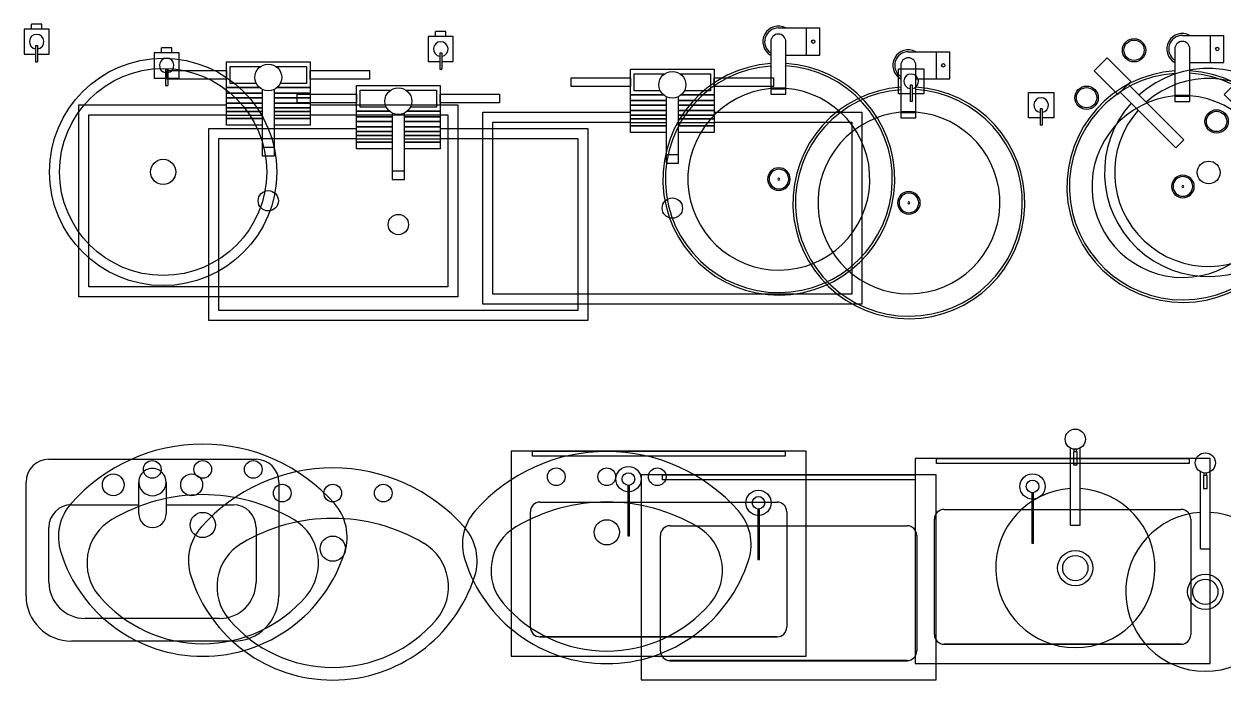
# Model space of a CAD drawing. Header units: inches. Extents: x -610279 to 716273, y -3458896 to 18603.
# Drawn here: x 189 to 2563, y 13097 to 14396 of the extents above; entities that cross this region are included whole.
import ezdxf

# ---------------------------------------------------------------- set-up
doc = ezdxf.new("R2010")
doc.units = ezdxf.units.IN
doc.layers.add('6.Furniture', color=2, linetype='Continuous')
doc.layers.add('freecads.com', color=7, linetype='Continuous')
doc.styles.add('PL-01$0$Standard', font='ARIALN.TTF')

# ---------------------------------------------------------------- blocks, each defined once
blk = doc.blocks.new('bathroom blocks')
for p, q in [((-434.5, 12970.3), (-24.5, 12970.3)), ((-479.5, 12700.3), (-479.5, 12925.3)), ((-256.5, 12862.3), (-256.5, 12925.3)), ((-202.5, 12925.3), (-202.5, 12862.3)), ((20.5, 12925.3), (20.5, 12812.8)), ((-389.5, 12880.3), (-256.5, 12880.3)), ((-202.5, 12880.3), (-69.5, 12880.3)), ((-434.5, 12727.3), (-434.5, 12835.3)), ((-24.5, 12835.3), (-24.5, 12727.3)), ((20.5, 12812.8), (20.5, 12700.3)), ((-96.5, 12655.3), (-362.5, 12655.3)), ((-69.5, 12610.3), (-389.5, 12610.3))]:
    blk.add_line(p, q)
for centre in [(-307, 12919.9), (-151.9, 12919.9)]:
    blk.add_circle(centre, 21.6)
for centre, radius, start, end in [((-434.5, 12925.3), 45, 90, 180), ((-24.5, 12925.3), 45, 0, 90), ((-229.5, 12925.3), 27, 360, 180.0005), ((-229.5, 12925.3), 27, 180.0005, 0), ((-389.5, 12835.3), 45, 90, 180), ((-69.5, 12835.3), 45, 0, 90), ((-229.5, 12862.3), 27, 180, 0), ((-362.5, 12727.3), 72, 180, 270), ((-96.5, 12727.3), 72, 270, 0), ((-389.5, 12700.3), 90, 180, 270), ((-69.5, 12700.3), 90, 270, 0)]:
    blk.add_arc(centre, radius, start, end)
at = {"layer": 'freecads.com'}
for p, q in [((350.8, 13817.5), (330.8, 13817.5)), ((330.8, 13807.5), (330.8, 13817.5)), ((350.8, 13807.5), (350.8, 13817.5)), ((1808.1, 13809.6), (1890.3, 13809.6)), ((1864, 13755.6), (1864, 13809.6)), ((1890.3, 13755.6), (1890.3, 13809.6)), ((338.8, 13775.2, 7212.1), (338.8, 13742.5)), ((338.8, 13775.2, 7212.1), (342.8, 13775.2, 7212.1)), ((342.8, 13775.2, 7212.1), (342.8, 13742.5)), ((1823.1, 13755.6), (1890.3, 13755.6)), ((2432.8, 13724.6), (2458.8, 13750.6)), ((2458.8, 13750.6), (2505.7, 13703.7)), ((338.8, 13742.5), (342.8, 13742.5)), ((599.1, 13708.3), (599.1, 13725.4)), ((599.1, 13725.4), (716.6, 13725.4)), ((716.6, 13617.5), (716.6, 13742.5)), ((716.6, 13742.5), (881.6, 13742.5)), ((716.6, 13725.4), (716.6, 13708.3)), ((723.7, 13699.9), (723.7, 13733.7)), ((723.7, 13733.7), (784.4, 13733.7)), ((813.8, 13733.7), (874.5, 13733.7)), ((874.5, 13733.7), (874.5, 13699.9)), ((881.6, 13742.5), (881.6, 13617.5)), ((881.6, 13708.3), (881.6, 13725.4)), ((881.6, 13725.4), (999.1, 13725.4)), ((999.1, 13725.4), (999.1, 13708.3)), ((2045.7, 13679), (2045.7, 13729)), ((2045.7, 13729), (2095.7, 13729)), ((2095.7, 13729), (2095.7, 13679)), ((2479.8, 13677.7), (2432.8, 13724.6)), ((2505.7, 13703.7), (2474.5, 13734.9)), ((716.6, 13708.3), (599.1, 13708.3)), ((775.3, 13699.9), (723.7, 13699.9)), ((874.5, 13699.9), (822.9, 13699.9)), ((999.1, 13708.3), (881.6, 13708.3)), ((2505.7, 13703.7), (2479.8, 13677.7)), ((716.6, 13691.8), (781.5, 13691.8)), ((716.6, 13680.7), (787.1, 13680.7)), ((787.1, 13688), (787.1, 13556.7)), ((811.1, 13556.7), (811.1, 13688)), ((811.1, 13680.7), (881.6, 13680.7)), ((816.7, 13691.8), (881.6, 13691.8)), ((1793.1, 13691.1), (1823.1, 13691.1)), ((1793.1, 13689.1), (1823.1, 13689.1)), ((2068.7, 13679), (2045.7, 13679)), ((2068.7, 13696.7, 7212.1), (2068.7, 13664)), ((2072.7, 13696.7, 7212.1), (2068.7, 13696.7, 7212.1)), ((2072.7, 13696.7, 7212.1), (2072.7, 13664)), ((2095.7, 13679), (2072.7, 13679)), ((2594.6, 13572.6), (2484.6, 13682.6)), ((2610.5, 13588.5), (2500.5, 13698.5)), ((424.1, 13277.5), (424.1, 13657.5)), ((424.1, 13657.5), (716.6, 13657.5)), ((716.6, 13671.3), (787.1, 13671.3)), ((716.6, 13661.1), (787.1, 13661.1)), ((716.6, 13651.7), (787.1, 13651.7)), ((811.1, 13671.3), (881.6, 13671.3)), ((811.1, 13661.1), (881.6, 13661.1)), ((811.1, 13651.7), (881.6, 13651.7)), ((881.6, 13657.5), (1174.1, 13657.5)), ((1174.1, 13657.5), (1174.1, 13277.5)), ((2072.7, 13664), (2068.7, 13664)), ((444.1, 13297.5), (444.1, 13637.5)), ((444.1, 13637.5), (716.6, 13637.5)), ((716.6, 13644), (787.1, 13644)), ((716.6, 13630.3), (787.1, 13630.3)), ((811.1, 13644), (881.6, 13644)), ((811.1, 13630.3), (881.6, 13630.3)), ((881.6, 13637.5), (1154.1, 13637.5)), ((1154.1, 13637.5), (1154.1, 13297.5)), ((787.1, 13617.5), (716.6, 13617.5)), ((881.6, 13617.5), (811.1, 13617.5)), ((2610.5, 13588.5), (2594.6, 13572.6)), ((787.1, 13573.9), (811.1, 13573.9)), ((787.1, 13556.7), (811.1, 13556.7)), ((1154.1, 13297.5), (444.1, 13297.5)), ((1174.1, 13277.5), (424.1, 13277.5)), ((2386.4, 12825.5), (2386.4, 12977.8)), ((2399.4, 12970.5), (2392, 12970.5)), ((2392, 12970.5), (2392, 12944.7)), ((2393.2, 12970.5), (2393.2, 12975.7)), ((2398.2, 12970.5), (2398.2, 12975.7)), ((2399.4, 12944.7), (2399.4, 12970.5)), ((2405.1, 12825.5), (2405.1, 12977.8)), ((2392, 12944.7), (2399.4, 12944.7)), ((2386.4, 12825.5), (2405.1, 12825.5))]:
    blk.add_line(p, q, dxfattribs=at)
at = {"layer": 'freecads.com', "ltscale": 1.5}
for p, q in [((716.6, 13617.5), (716.6, 13742.5)), ((716.6, 13742.5), (881.6, 13742.5)), ((881.6, 13742.5), (881.6, 13617.5)), ((781.5, 13691.8), (716.6, 13691.8)), ((787.1, 13680.7), (716.6, 13680.7)), ((881.6, 13680.7), (811.1, 13680.7)), ((881.6, 13691.8), (816.7, 13691.8)), ((787.1, 13671.3), (716.6, 13671.3)), ((787.1, 13661.1), (716.6, 13661.1)), ((787.1, 13651.7), (716.6, 13651.7)), ((881.6, 13671.3), (811.1, 13671.3)), ((881.6, 13661.1), (811.1, 13661.1)), ((881.6, 13651.7), (811.1, 13651.7)), ((787.1, 13644), (716.6, 13644)), ((787.1, 13636.3), (716.6, 13636.3)), ((787.1, 13630.3), (716.6, 13630.3)), ((881.6, 13644), (811.1, 13644)), ((881.6, 13636.3), (811.1, 13636.3)), ((881.6, 13630.3), (811.1, 13630.3)), ((787.1, 13617.5), (716.6, 13617.5)), ((787.1, 13617.5), (716.6, 13617.5)), ((881.6, 13617.5), (811.1, 13617.5)), ((881.6, 13617.5), (811.1, 13617.5))]:
    blk.add_line(p, q, dxfattribs=at)
at = {"layer": 'freecads.com', "ltscale": 50}
for p, q in [((1279.3, 12972.1), (1279.3, 12566.1)), ((1863.3, 12972.1), (1279.3, 12972.1)), ((1321.5, 12972.1), (1821.5, 12972.1)), ((1321.5, 12962.1), (1321.5, 12972.1)), ((1821.5, 12972.1), (1821.5, 12962.1)), ((1863.3, 12566.1), (1863.3, 12972.1)), ((1821.5, 12962.1), (1321.5, 12962.1)), ((1510.1, 12904.2), (1510.1, 12804.2)), ((1513.4, 12904.2), (1510.1, 12904.2)), ((1513.4, 12804.2), (1513.4, 12904.2)), ((1336.7, 12871.1), (1510.1, 12871.1)), ((1513.4, 12871.1), (1805.7, 12871.1)), ((1317.7, 12623.3), (1317.7, 12852.1)), ((1824.7, 12852.1), (1824.7, 12623.3)), ((1510.1, 12804.2), (1513.4, 12804.2)), ((1336.3, 12604.1), (1806.3, 12604.1)), ((1805.7, 12604.3), (1336.7, 12604.3)), ((1279.3, 12566.1), (1863.3, 12566.1))]:
    blk.add_line(p, q, dxfattribs=at)
at = {"layer": 'freecads.com'}
for points in [[(342.8, 13757.5), (365.8, 13757.5), (365.8, 13807.5), (315.8, 13807.5), (315.8, 13757.5), (338.8, 13757.5)], [(1793.1, 13782.6), (1793.1, 13678.6), (1823.1, 13678.6), (1823.1, 13782.6)]]:
    blk.add_lwpolyline(points, dxfattribs=at)
for centre, radius in [((1877.2, 13782.6), 3.36), ((2511.9, 13765.5), 23.1), ((2511.9, 13765.5), 20.1), ((-208.3, 13539.2), 225), ((-208.3, 13539.2), 205), ((799.1, 13711.7), 26.5), ((2418, 13671.6), 23.1), ((2418, 13671.6), 20.1), ((-208.3, 13539.2), 25), ((2659.5, 13523.6), 22.5), ((799.1, 13467.5), 20.1), ((2395.7, 12995.6), 20), ((569.4, 12935.8), 17.5), ((669.4, 12935.8), 17.5), ((769.4, 12935.8), 17.5), ((669.4, 12825.8), 25), ((2395.7, 12740.5), 35), ((2395.7, 12740.5), 25)]:
    blk.add_circle(centre, radius, dxfattribs=at)
at = {"layer": 'freecads.com', "ltscale": 50}
for radius in [25, 12.5]:
    blk.add_circle((1511.7, 12916.6), radius, dxfattribs=at)
at = {"layer": 'freecads.com'}
for centre, radius, start, end in [((340.8, 13782.5), 14.5, 277.9281, 262.0719), ((1808.1, 13782.6), 30.8, 61.2625, 240.848), ((1808.1, 13782.6), 27, 90, 236.251), ((1808.1, 13782.6), 15, 0, 180), ((1809.2, 13510.4), 229.5, 94.0149, 86.5198), ((1809.2, 13510.4), 224.5, 94.1045, 86.4422), ((2659.5, 13523.6), 206, 138.1301, 131.8699), ((2070.7, 13704), 14.5, 277.9281, 262.0719), ((2659.5, 13523.6), 186, 138.467, 131.533), ((1809.2, 13510.4), 180, 95.1216, 85.5611), ((1809.2, 13510.4), 22.5, 90, 270), ((1809.2, 13510.4), 22.5, 270, 90), ((1809.2, 13510.4), 19.5, 90, 270), ((1809.2, 13510.4), 2, 90, 270), ((1809.2, 13510.4), 19.5, 270, 90), ((1809.2, 13510.4), 2, 270, 90), ((669.4, 12638.4), 347.4, 41.3906, 138.6094), ((2395.7, 12740.5), 157.5, 93.3984, 86.6016), ((483.8, 12802), 100, 138.6094, 197.4519), ((669.4, 12533.1), 352.7, 59.2984, 120.7016), ((855, 12802), 100, 342.5481, 41.3906), ((540.3, 12750.4), 100, 120.7016, 220.4348), ((798.4, 12750.4), 100, 319.5652, 59.2984), ((669.4, 12860.3), 294.5, 197.4519, 342.5481), ((669.4, 12860.3), 269.5, 220.4348, 319.5652)]:
    blk.add_arc(centre, radius, start, end, dxfattribs=at)
at = {"layer": 'freecads.com', "ltscale": 50}
for centre, start, end in [((1336.7, 12852.1), 90, 180), ((1805.7, 12852.1), 0, 90), ((1336.7, 12623.3), 180, 270), ((1805.7, 12623.3), 270, 360)]:
    blk.add_arc(centre, 19, start, end, dxfattribs=at)
at = {"layer": 'freecads.com', "style": 'PL-01$0$Standard', "flags": 8}
for tag, p in [('MODELNUMBER', (515.5, 11335.7)), ('TRADENAME', (515.5, 11335.7)), ('PRODUCT', (515.5, 11335.6)), ('MATERIAL', (515.5, 11335.6))]:
    blk.add_attdef(tag, p, '', height=0.0254, dxfattribs=at)

msp = doc.modelspace()

# ---------------------------------------------------------------- block references
at = {"layer": '6.Furniture'}
for p in [(-126.67819, 578.3652), (672.68545, 563.83491), (130.56463, 531.42491)]:
    msp.add_blockref('bathroom blocks', p, dxfattribs=at)

doc.saveas('drawing.dxf')
